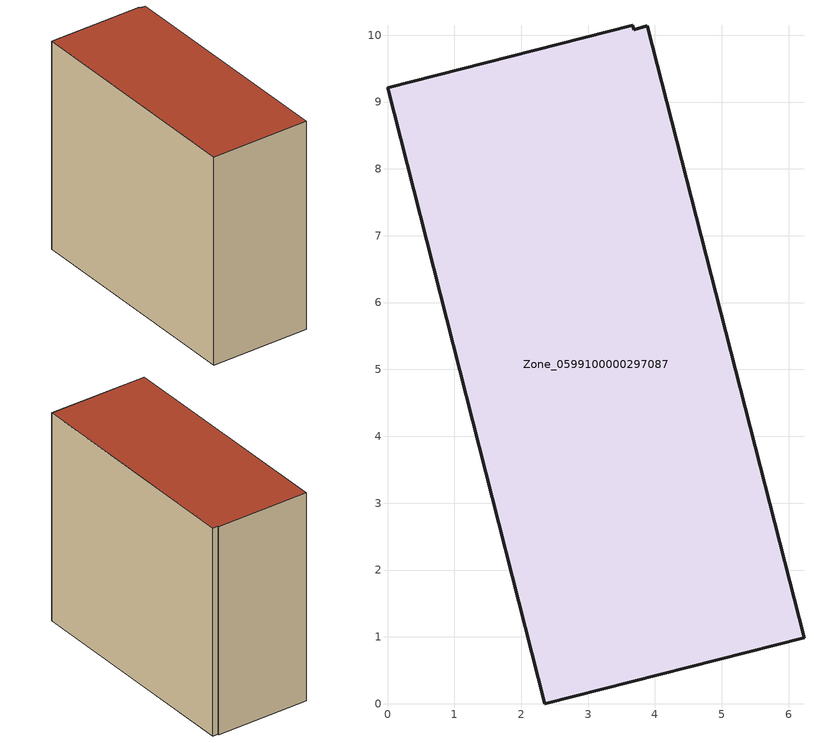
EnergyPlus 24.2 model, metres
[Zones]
Zone_0599100000297087
 floor ground (C_G): 3.89,10.14 6.23,0.99 2.35,0 0,9.21 3.67,10.15 3.68,10.08 z0
 wall outside (C_F): 2.35,0 6.23,0.99 3.89,10.14 3.68,10.08 3.67,10.15 0,9.21 2.35,0 z0:8.54
 roof outside (C_R): 6.23,0.99 3.89,10.14 3.68,10.08 3.67,10.15 0,9.21 2.35,0 z8.54
[BUILDING]
Pand.0599100000297087: North Axis=0; Terrain=City; Loads Convergence Tolerance Value=0.04; Temperature Convergence Tolerance Value=0.4; Solar Distribution=FullExterior; Maximum Number of Warmup Days=25; Minimum Number of Warmup Days=1
[Site:Location]
Rotterdam.The.Hague.AP_ZH_NLD Design_Conditions: Latitude=51.96; Longitude=4.45; Time Zone=1; Elevation=-4.5
[SITE:GROUNDTEMPERATURE:BUILDINGSURFACE]
18, 18, 18, 18, 18, 18, 18, 18, 18, 18, 18, 18
[MATERIAL] Thermal Absorptance=0.9; Solar Absorptance=0.7; Visible Absorptance=0.7
Name | Roughness | Thickness | Conductivity | Density | Specific Heat
G.TI.1992-2005 | MediumSmooth | 0.15 | 0.06 | 540 | 1210
F.TI.1992-2005 | Rough | 0.3 | 0.12 | 1920 | 840
R.TI.1992-2005 | MediumRough | 0.2 | 0.08 | 1500 | 1000
[CONSTRUCTION]
C_G: G.TI.1992-2005
C_F: F.TI.1992-2005
C_R: R.TI.1992-2005
[ZONE]
Zone_0599100000297087: Type=1; Multiplier=1; Ceiling Height=Autocalculate; Volume=Autocalculate; Floor Area=autocalculate; Part of Total Floor Area=Yes
[ZONEINFILTRATION:DESIGNFLOWRATE]
Infil_Zone_0599100000297087: Zone or ZoneList or Space or SpaceList=Zone_0599100000297087; Schedule=AlwaysOn; Design Flow Rate Calculation Method=Flow/Area; Flow Rate per Floor Area=0.0015; Constant Term Coefficient=1; Temperature Term Coefficient=0; Velocity Term Coefficient=0; Velocity Squared Term Coefficient=0
[HVACTEMPLATE:ZONE:IDEALLOADSAIRSYSTEM]
Zone_0599100000297087: Maximum Heating Supply Air Temperature=50; Minimum Cooling Supply Air Temperature=13; Maximum Heating Supply Air Humidity Ratio=0.0156; Minimum Cooling Supply Air Humidity Ratio=0.0077; Heating Limit=NoLimit; Cooling Limit=NoLimit; Dehumidification Control Type=ConstantSensibleHeatRatio; Cooling Sensible Heat Ratio=0.7; Dehumidification Setpoint=60; Humidification Control Type=None; Humidification Setpoint=30; Outdoor Air Method=None; Outdoor Air Flow Rate per Person=0.00944; Outdoor Air Flow Rate per Zone Floor Area=0; Outdoor Air Flow Rate per Zone=0; Demand Controlled Ventilation Type=None; Outdoor Air Economizer Type=NoEconomizer; Heat Recovery Type=None; Sensible Heat Recovery Effectiveness=0.7; Latent Heat Recovery Effectiveness=0.65
[ZONECONTROL:THERMOSTAT]
ThermostatControl_Zone_0599100000297087: Zone or ZoneList=Zone_0599100000297087; Control Type Schedule=DualSetpointControlType; Control 1=Thermostat_Zone_0599100000297087; Temperature Difference Between Cutout And Setpoint=0
[THERMOSTATSETPOINT:DUALSETPOINT]
Thermostat_Zone_0599100000297087: Heating Setpoint Temperature Schedule=HeatingSetpoint_Zone_0599100000297087; Cooling Setpoint Temperature Schedule=CoolingSetpoint_Zone_0599100000297087
[SCHEDULE:COMPACT]
HeatingSetpoint_Zone_0599100000297087: Through: 12/31, For: AllDays, Until: 24:00, 21
CoolingSetpoint_Zone_0599100000297087: Through: 12/31, For: AllDays, Until: 24:00, 24
DualSetpointControlType: Through: 12/31, For: AllDays, Until: 24:00, 4
AlwaysOn: Through: 12/31, For: AllDays, Until: 24:00, 1
